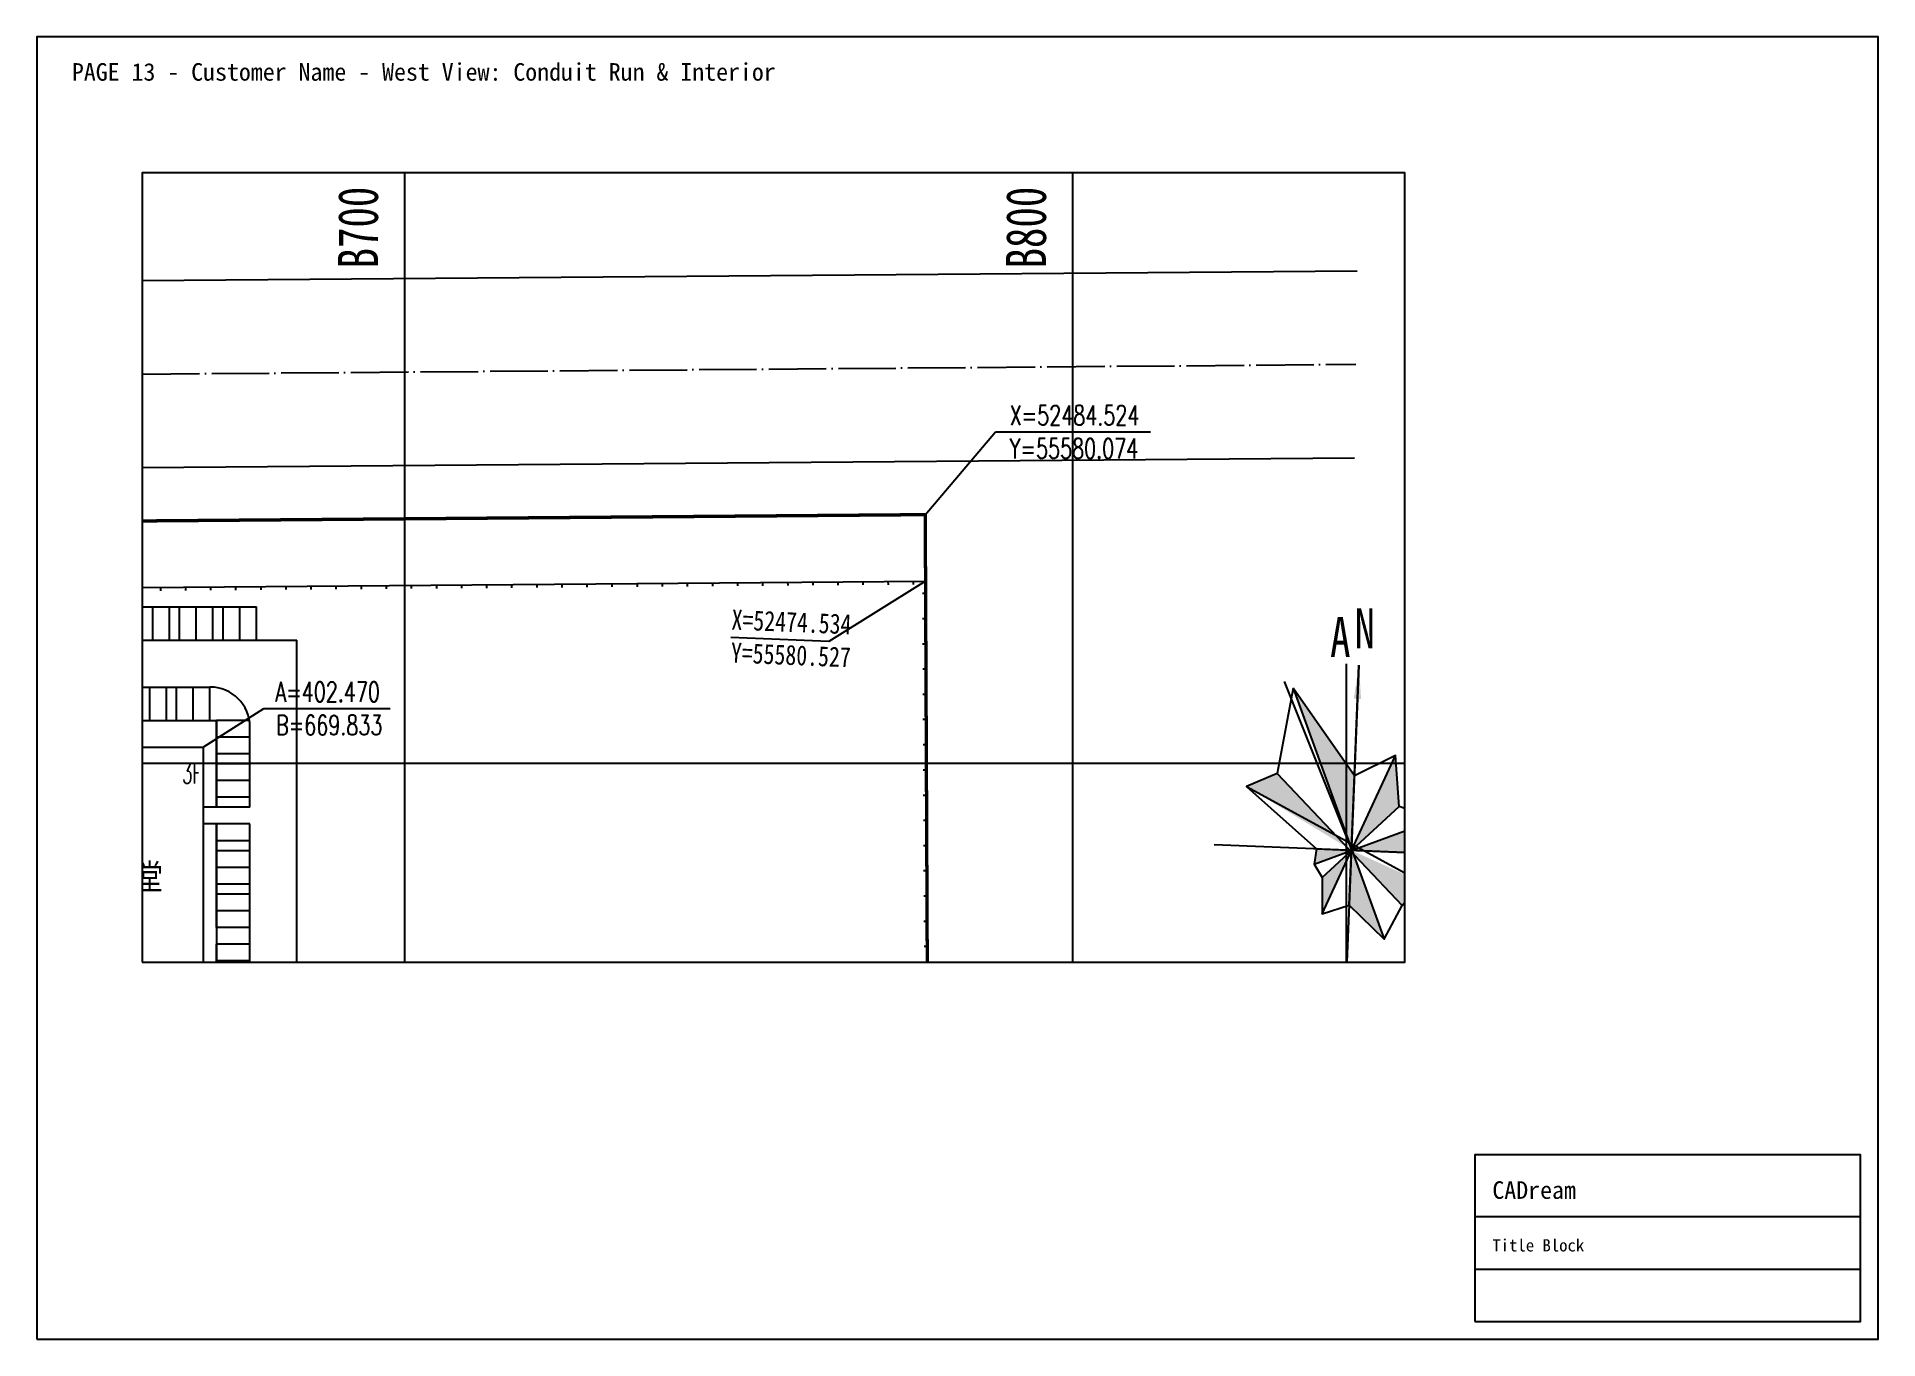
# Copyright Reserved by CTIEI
# Paper-space layout 'Layout1' of a CAD drawing. Header units: metres, sheet in millimetres. Extents: x 0 to 420, y 0 to 297.
# The model-space entities are those that its viewports show. They can reach past a viewport. Long polylines and large blocks are cut down to what shows.
import ezdxf

# ---------------------------------------------------------------- set-up
doc = ezdxf.new("R2010")
doc.units = ezdxf.units.M
doc.linetypes.add('DOTE', pattern=[2.42, 2, -0.2, 0.02, -0.2])
for name, color, linetype in [('4', 4, 'CONTINUOUS'), ('DIM_COOR', 3, 'CONTINUOUS'), ('DL', 7, 'CONTINUOUS'), ('DOTE', 1, 'DOTE'), ('PUB_TAB', 7, 'CONTINUOUS'), ('PUB_TEXT', 7, 'CONTINUOUS'), ('SHEET_BORDER', 8, 'Continuous'), ('SHEET_TEXT', 5, 'Continuous'), ('SHEET_TITLEBLOCK', 7, 'Continuous'), ('SHEET_VIEWPORT_FRAME', 6, 'Continuous'), ('方格网', 6, 'CONTINUOUS'), ('选址蓝线', 5, 'CONTINUOUS'), ('道路HK', 1, 'CONTINUOUS')]:
    doc.layers.add(name, color=color, linetype=linetype)
doc.styles.add('_TCH_DIM', font='SIMPLEX', dxfattribs={"bigfont": 'GBCBIG'})
doc.styles.add('_TCH_WINDOW', font='SIMPLEX', dxfattribs={"bigfont": 'GBCBIG'})
doc.styles.add('HT', font='txt', dxfattribs={"width": 0.8})
doc.styles.add('HZ', font='txt', dxfattribs={"width": 0.75})

# ---------------------------------------------------------------- blocks, each defined once
blk = doc.blocks.new('CADREAM_TITLEBLOCK_V1')
at = {"layer": 'SHEET_TITLEBLOCK'}
for p, q in [((0, 24), (88, 24)), ((0, 12), (88, 12))]:
    blk.add_line(p, q, dxfattribs=at)
blk.add_lwpolyline([(0, 0), (88, 0), (88, 38), (0, 38)], close=True, dxfattribs=at)
for s, height, p in [('CADream', 4, (4, 28)), ('Title Block', 2.8, (4, 16))]:
    blk.add_text(s, height=height, dxfattribs=at).set_placement(p)
blk = doc.blocks.new('$LinePat$围墙')
at = {"color": 0}
blk.add_line((600, 0), (600, -160), dxfattribs=at)
at = {"color": 0, "const_width": 40}
blk.add_lwpolyline([(0, 0), (1201, 0)], dxfattribs=at)

msp = doc.modelspace()

# ---------------------------------------------------------------- linework, layer by layer
at = {"linetype": 'Continuous'}
for p, q in [((841, 370.03), (841, 414.93)), ((842.85, 414.75), (841, 369.46)), ((868.34, 385.92), (821.18, 387.85))]:
    msp.add_line(p, q, dxfattribs=at)
at = {"layer": '4', "linetype": 'Continuous'}
for p, q in [((563.79, 423.47), (677.79, 423.47)), ((659.79, 418.47), (659.79, 423.47)), ((662.29, 418.47), (662.29, 423.47)), ((664.79, 418.47), (664.79, 423.47)), ((666.29, 418.47), (666.29, 423.47)), ((668.79, 418.47), (668.79, 423.47)), ((671.29, 418.47), (671.29, 423.47)), ((672.79, 418.47), (672.79, 423.47)), ((675.29, 418.47), (675.29, 423.47)), ((677.79, 418.47), (677.79, 423.47)), ((566.29, 418.47), (683.83, 418.47)), ((683.83, 356), (683.83, 418.47)), ((581.79, 411.47), (670.83, 411.47)), ((661.83, 406.47), (661.83, 411.47)), ((664.33, 406.47), (664.33, 411.47)), ((665.83, 406.47), (665.83, 411.47)), ((668.33, 406.47), (668.33, 411.47)), ((670.83, 406.47), (670.83, 411.47)), ((580.79, 406.47), (671.83, 406.47)), ((671.83, 406.47), (671.83, 393.47)), ((676.83, 406.47), (671.83, 406.47)), ((671.83, 393.47), (671.83, 406.47)), ((676.83, 393.47), (676.83, 405.47)), ((669.83, 402.47), (669.83, 387.82)), ((676.83, 403.97), (671.83, 403.97)), ((676.83, 401.47), (671.83, 401.47)), ((676.83, 399.97), (671.83, 399.97)), ((676.83, 397.47), (671.83, 397.47)), ((676.83, 394.97), (671.83, 394.97)), ((676.83, 393.47), (669.83, 393.47)), ((676.83, 390.97), (669.83, 390.97)), ((671.83, 375.47), (671.83, 390.97)), ((671.83, 390.97), (671.83, 354.97)), ((676.83, 356), (676.83, 390.97)), ((676.83, 388.47), (671.83, 388.47)), ((676.83, 386.97), (671.83, 386.97)), ((676.83, 384.47), (671.83, 384.47)), ((676.83, 381.97), (671.83, 381.97)), ((676.83, 380.47), (671.83, 380.47)), ((676.83, 377.97), (671.83, 377.97)), ((676.83, 375.47), (671.83, 375.47)), ((671.83, 355.47), (671.83, 372.97)), ((676.83, 372.97), (671.83, 372.97)), ((676.83, 370.47), (671.83, 370.47))]:
    msp.add_line(p, q, dxfattribs=at)
msp.add_arc((670.83, 405.47), 6, 0, 90, dxfattribs=at)
at = {"layer": 'Defpoints', "color": 0, "linetype": 'ByBlock'}
for p in [(842.85, 414.75), (831.7, 412.29), (841.76, 387.09)]:
    msp.add_point(p, dxfattribs=at)
at = {"layer": 'DIM_COOR', "color": 3, "linetype": 'Continuous'}
for p, q in [((777.93, 437.25), (788.43, 449.65)), ((788.43, 449.65), (811.64, 449.65))]:
    msp.add_line(p, q, dxfattribs=at)
at = {"layer": 'DIM_COOR', "color": 4, "linetype": 'Continuous'}
for p, q in [((669.83, 402.47), (678.9, 408.26)), ((678.9, 408.26), (697.82, 408.26))]:
    msp.add_line(p, q, dxfattribs=at)
at = {"layer": 'DL', "color": 7}
for p, q in [((841.72, 387.01), (842.85, 414.75)), ((832.98, 411.28), (846.6, 373.71)), ((837.33, 377.54), (848.3, 401.22)), ((830.58, 398.52), (849.3, 378.79)), ((841.38, 378.82), (842.18, 398.19)), ((826.02, 396.56), (852.09, 382.35)), ((836.12, 384.96), (854.32, 391.64)), ((837.33, 382.97), (848.85, 393.58)), ((836.5, 387.23), (856.62, 386.4))]:
    msp.add_line(p, q, dxfattribs=at)
at = {"layer": 'DL', "linetype": 'Continuous'}
for p, q in [((650.59, 402.47), (669.83, 402.47)), ((669.83, 402.47), (669.83, 361.43))]:
    msp.add_line(p, q, dxfattribs=at)
at = {"layer": 'DL', "color": 7}
msp.add_lwpolyline([(832.98, 411.28), (830.58, 398.52), (826.02, 396.56), (836.5, 387.23), (836.12, 384.96), (837.33, 382.97), (837.33, 377.54), (841.38, 378.82), (846.6, 373.71), (849.3, 378.79), (852.09, 382.35), (856.62, 386.4), (854.32, 391.64), (848.85, 393.58), (848.3, 401.22), (842.18, 398.19)], close=True, dxfattribs=at)
at = {"layer": 'DL', "color": 3, "linetype": 'Continuous', "flags": 128}
msp.add_lwpolyline([(841.76, 387.09), (831.7, 412.29)], dxfattribs=at)
at = {"layer": 'DL', "color": 7}
for points in [[(842.85, 414.75), (842.07, 409.72), (843.16, 409.68)], [(841.72, 387.01), (842.18, 398.19), (832.98, 411.28)], [(841.72, 387.01), (848.3, 401.22), (848.85, 393.58)], [(841.6, 387.14), (830.58, 398.52), (826.02, 396.56)], [(854.32, 391.64), (841.72, 387.01), (856.62, 386.4)], [(841.62, 387.06), (836.5, 387.23), (836.12, 384.96)], [(841.72, 387.01), (837.33, 382.97), (837.33, 377.54)], [(841.7, 386.97), (841.38, 378.82), (846.6, 373.71)], [(841.62, 387.06), (849.26, 378.83), (852.09, 382.35)]]:
    msp.add_solid(points, dxfattribs=at)
at = {"layer": 'DOTE', "ltscale": 10}
msp.add_lwpolyline([(520.59, 457.18), (842.39, 459.77)], dxfattribs=at)
at = {"layer": 'DOTE', "linetype": 'DOTE', "ltscale": 0.01, "const_width": 0.5, "flags": 128}
msp.add_lwpolyline([(779.83, 9.79), (777.92, 437.27), (546.09, 435.4), (556.2, 0.56)], close=True, dxfattribs=at)
at = {"layer": '方格网', "color": 6, "linetype": 'Continuous'}
for p, q in [((700, -35.28), (700, 494.06)), ((800, -35.28), (800, 494.06)), ((850.55, 400), (-76.88, 400))]:
    msp.add_line(p, q, dxfattribs=at)
at = {"layer": '选址蓝线', "color": 0, "linetype": 'Continuous'}
for p, q in [((777.98, 427.33), (763.48, 418.28)), ((763.48, 418.28), (748.82, 418.88))]:
    msp.add_line(p, q, dxfattribs=at)
at = {"layer": '选址蓝线', "color": 5, "linetype": 'Continuous', "flags": 128}
msp.add_lwpolyline([(556.35, 425.5), (777.98, 427.33), (779.82, 34.87), (565.71, 25.99)], close=True, dxfattribs=at)
at = {"layer": '道路HK', "color": 1, "linetype": 'Continuous', "ltscale": 300}
for p, q in [((537.27, 471.32), (842.58, 473.77)), ((537.92, 443.32), (842.2, 445.77))]:
    msp.add_line(p, q, dxfattribs=at)

# ---------------------------------------------------------------- block references
at = {"linetype": 'Continuous', "yscale": 0.003125, "zscale": 0.003125}
for p, xscale, rotation in [((759.2, 427.18), 0.0031291473178011, 0.4735087216847448), ((762.95, 427.21), 0.0031291473178011, 0.4735087216847448), ((766.71, 427.24), 0.0031291473178011, 0.4735087216847448), ((770.46, 427.27), 0.0031291473178011, 0.4735087216847448), ((774.22, 427.3), 0.0031291473178011, 0.4735087216847448), ((777.98, 427.33), 0.0031433964964733, 270.2689021398636), ((657.77, 426.34), 0.0031291473178011, 0.4735087216847448), ((661.53, 426.37), 0.0031291473178011, 0.4735087216847448), ((665.28, 426.4), 0.0031291473178011, 0.4735087216847448), ((669.04, 426.43), 0.0031291473178011, 0.4735087216847448), ((672.8, 426.46), 0.0031291473178011, 0.4735087216847448), ((676.55, 426.5), 0.0031291473178011, 0.4735087216847448), ((680.31, 426.53), 0.0031291473178011, 0.4735087216847448), ((684.07, 426.56), 0.0031291473178011, 0.4735087216847448), ((687.82, 426.59), 0.0031291473178011, 0.4735087216847448), ((691.58, 426.62), 0.0031291473178011, 0.4735087216847448), ((695.34, 426.65), 0.0031291473178011, 0.4735087216847448), ((699.09, 426.68), 0.0031291473178011, 0.4735087216847448), ((702.85, 426.71), 0.0031291473178011, 0.4735087216847448), ((706.6, 426.74), 0.0031291473178011, 0.4735087216847448), ((710.36, 426.77), 0.0031291473178011, 0.4735087216847448), ((714.12, 426.81), 0.0031291473178011, 0.4735087216847448), ((717.87, 426.84), 0.0031291473178011, 0.4735087216847448), ((721.63, 426.87), 0.0031291473178011, 0.4735087216847448), ((725.39, 426.9), 0.0031291473178011, 0.4735087216847448), ((729.14, 426.93), 0.0031291473178011, 0.4735087216847448), ((732.9, 426.96), 0.0031291473178011, 0.4735087216847448), ((736.66, 426.99), 0.0031291473178011, 0.4735087216847448), ((740.41, 427.02), 0.0031291473178011, 0.4735087216847448), ((744.17, 427.05), 0.0031291473178011, 0.4735087216847448), ((747.93, 427.09), 0.0031291473178011, 0.4735087216847448), ((751.68, 427.12), 0.0031291473178011, 0.4735087216847448), ((755.44, 427.15), 0.0031291473178011, 0.4735087216847448), ((778, 423.56), 0.0031433964964733, 270.2689021398636), ((778.01, 419.79), 0.0031433964964733, 270.2689021398636), ((778.03, 416.01), 0.0031433964964733, 270.2689021398636), ((778.05, 412.24), 0.0031433964964733, 270.2689021398636), ((778.07, 408.47), 0.0031433964964733, 270.2689021398636), ((778.08, 404.69), 0.0031433964964733, 270.2689021398636), ((778.1, 400.92), 0.0031433964964733, 270.2689021398636), ((778.12, 397.14), 0.0031433964964733, 270.2689021398636), ((778.14, 393.37), 0.0031433964964733, 270.2689021398636), ((778.15, 389.6), 0.0031433964964733, 270.2689021398636), ((778.17, 385.82), 0.0031433964964733, 270.2689021398636), ((778.19, 382.05), 0.0031433964964733, 270.2689021398636), ((778.21, 378.28), 0.0031433964964733, 270.2689021398636), ((778.23, 374.5), 0.0031433964964733, 270.2689021398636), ((778.24, 370.73), 0.0031433964964733, 270.2689021398636)]:
    msp.add_blockref('$LinePat$围墙', p, dxfattribs=dict(at, xscale=xscale, rotation=rotation))

# ---------------------------------------------------------------- texts
at = {"layer": '4', "linetype": 'Continuous', "style": '_TCH_WINDOW', "width": 0.6}
msp.add_text('3F', height=3, dxfattribs=at).set_placement((666.67, 397.03))
at = {"layer": 'PUB_TAB', "style": 'HT', "width": 0.8}
msp.add_text('食堂', height=3.797, dxfattribs=at).set_placement((655.89, 381.16))
at = {"layer": 'PUB_TEXT', "linetype": 'Continuous', "width": 0.75}
for s, p in [('B700', (695.99, 474.11)), ('B800', (795.99, 474.11))]:
    msp.add_text(s, height=6, rotation=90, dxfattribs=at).set_placement(p)
at = {"layer": 'PUB_TEXT', "linetype": 'Continuous', "style": '_TCH_DIM', "width": 0.705882}
for s, p in [('X=52484.524', (790.54, 450.65)), ('Y=55580.074', (790.54, 445.67)), ('A=402.470', (680.62, 409.26)), ('B=669.833', (680.72, 404.29))]:
    msp.add_text(s, height=2.975, dxfattribs=at).set_placement(p)
at = {"layer": 'PUB_TEXT', "linetype": 'Continuous', "width": 0.75}
for s, p in [('A', (838.52, 415.97)), ('N', (842.19, 417.27))]:
    msp.add_text(s, height=6, dxfattribs=at).set_placement(p)
at = {"layer": '选址蓝线', "color": 0, "linetype": 'Continuous', "style": 'HZ', "width": 0.8}
for s, p in [('X=52474.534', (748.87, 420.08)), ('Y=55580.527', (748.77, 415.14))]:
    msp.add_text(s, height=3, rotation=357.6702, dxfattribs=at).set_placement(p)

psp = doc.layouts.get("Layout1")

# ---------------------------------------------------------------- linework, layer by layer
at = {"layer": 'SHEET_BORDER'}
psp.add_lwpolyline([(0, 0), (420, 0), (420, 297), (0, 297)], close=True, dxfattribs=at)
at = {"layer": 'SHEET_VIEWPORT_FRAME'}
psp.add_lwpolyline([(24, 86), (312, 86), (312, 266), (24, 266)], close=True, dxfattribs=at)

# ---------------------------------------------------------------- block references
at = {"layer": 'SHEET_TITLEBLOCK'}
psp.add_blockref('CADREAM_TITLEBLOCK_V1', (328, 4), dxfattribs=at)

# ---------------------------------------------------------------- texts
at = {"layer": 'SHEET_TEXT'}
psp.add_text('PAGE 13 - Customer Name - West View: Conduit Run & Interior', height=4, dxfattribs=at).set_placement((8, 287))

# ---------------------------------------------------------------- viewports
at = {"layer": 'SHEET_VIEWPORT_FRAME'}
psp.add_viewport(center=(168, 176), size=(288, 180), view_center_point=(755.18, 429.37), view_height=118.1384, dxfattribs=at)

doc.saveas('drawing.dxf')
